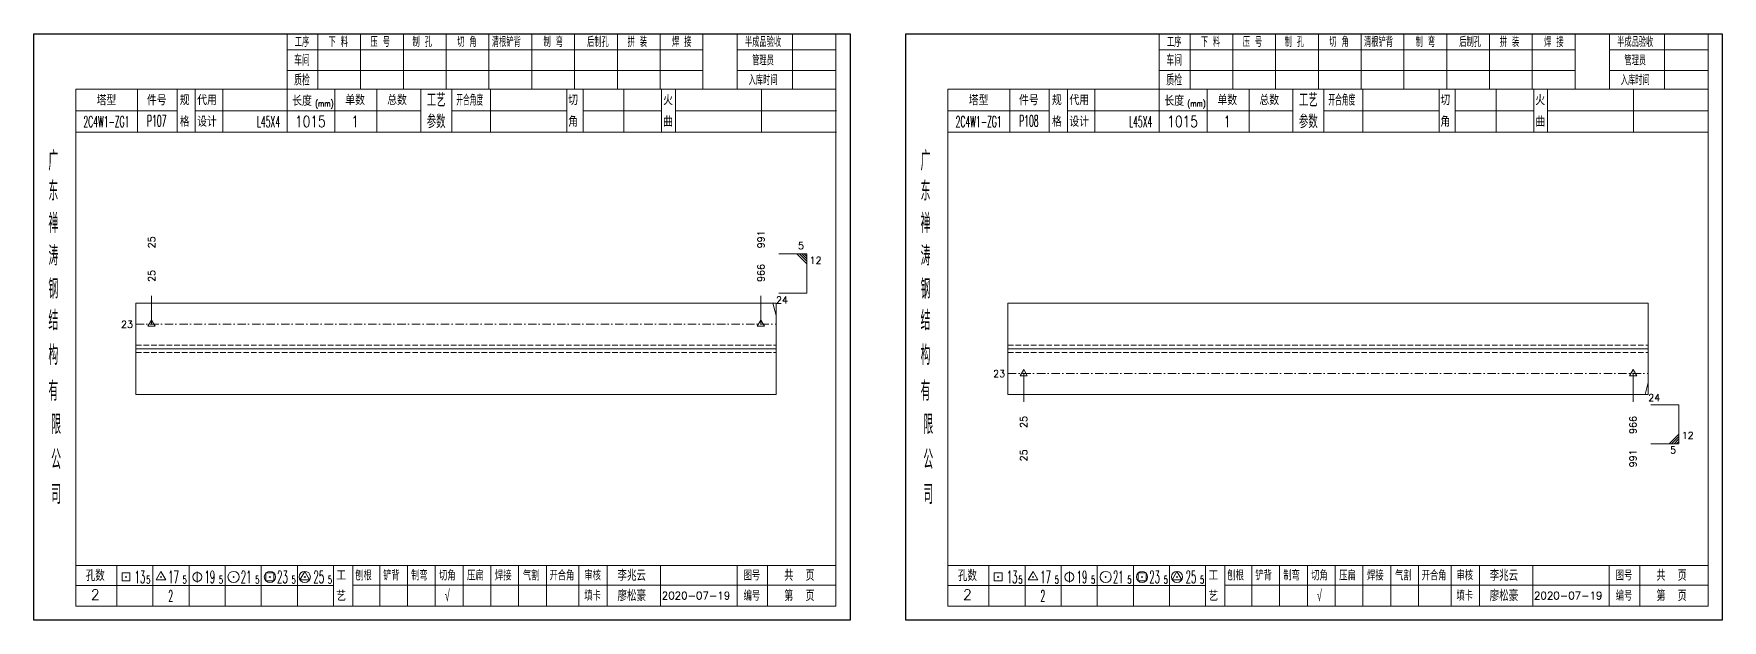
# Model space of a CAD drawing. Extents: x 154981 to 165753, y -86801 to -82885.
# Drawn here: x 157951 to 158555, y -85177 to -84967 of the extents above; entities that cross this region are included whole.
import ezdxf
from ezdxf.enums import TextEntityAlignment as Align

# ---------------------------------------------------------------- set-up
doc = ezdxf.new("R2010")
doc.units = 0
doc.header["$MEASUREMENT"] = 0
doc.linetypes.add('一点画线', pattern=[5.2, 3, -1, 0.2, -1])
doc.linetypes.add('虚线', pattern=[2.75, 2, -0.75])
doc.layers.get('0').update_dxf_attribs({"linetype": 'CONTINUOUS', "lineweight": 25})
for name, color, linetype, lineweight in [('1', 7, 'CONTINUOUS', 25), ('4', 7, 'CONTINUOUS', 25), ('5', 7, 'CONTINUOUS', 25)]:
    doc.layers.add(name, color=color, linetype=linetype, lineweight=lineweight)
doc.styles.get("Standard").update_dxf_attribs({"font": 'simplex.shx', "width": 0.7, "height": 3, "bigfont": 'gbhzfs.shx'})

# ---------------------------------------------------------------- blocks, each defined once
blk = doc.blocks.new('孔17.5')
at = {"layer": '5', "color": 7, "linetype": 'Continuous', "lineweight": 13}
for p, q in [((0, 1), (-0.866, -0.5)), ((-0.1, -0.1), (0.1, 0.1)), ((0.1, -0.1), (-0.1, 0.1)), ((0.866, -0.5), (0, 1)), ((-0.866, -0.5), (0.866, -0.5))]:
    blk.add_line(p, q, dxfattribs=at)
blk = doc.blocks.new('CTJGK')
at = {"color": 6, "linetype": 'Continuous'}
for p, q in [((0, 209.97), (292.13, 209.97)), ((0, 0), (0, 209.97)), ((292.13, 209.97), (292.13, 0)), ((292.13, 0), (0, 0))]:
    blk.add_line(p, q, dxfattribs=at)

msp = doc.modelspace()

# ---------------------------------------------------------------- linework, layer by layer
at = {"color": 7, "linetype": 'Continuous', "lineweight": 13}
for p, q in [((158227.39666, -85045.49383), (158217.39666, -85045.49383)), ((158223.89666, -85045.49383), (158227.39666, -85048.99383)), ((158224.77166, -85045.49383), (158227.39666, -85048.11883)), ((158225.64666, -85045.49383), (158227.39666, -85047.24383)), ((158226.52166, -85045.49383), (158227.39666, -85046.36883)), ((158227.39666, -85059.49383), (158227.39666, -85045.49383)), ((157992.91026, -85070.6605), (157992.91026, -85060.49383)), ((158210.97881, -85070.6605), (158210.97881, -85060.49383)), ((158227.39666, -85059.49383), (158217.39666, -85059.49383)), ((158216.39666, -85067.51605), (158215.26795, -85063.1605)), ((158305.04026, -85088.32717), (158305.04026, -85098.49383)), ((158523.10881, -85088.32717), (158523.10881, -85098.49383)), ((158528.52666, -85091.47161), (158527.39795, -85095.82717)), ((158539.52666, -85099.49383), (158529.52666, -85099.49383)), ((158539.52666, -85099.49383), (158539.52666, -85113.49383)), ((158536.02666, -85113.49383), (158539.52666, -85109.99383)), ((158539.52666, -85113.49383), (158529.52666, -85113.49383)), ((158536.90166, -85113.49383), (158539.52666, -85110.86883)), ((158537.77666, -85113.49383), (158539.52666, -85111.74383)), ((158538.65166, -85113.49383), (158539.52666, -85112.61883))]:
    msp.add_line(p, q, dxfattribs=at)
at = {"color": 7, "linetype": 'Continuous', "lineweight": 18}
for p, q in [((157987.26666, -85063.1605), (157987.26666, -85095.82717)), ((157987.26666, -85063.1605), (158216.39666, -85063.1605)), ((158216.39666, -85063.1605), (158216.39666, -85095.82717)), ((158299.39666, -85063.1605), (158299.39666, -85095.82717)), ((158299.39666, -85063.1605), (158528.52666, -85063.1605)), ((158528.52666, -85063.1605), (158528.52666, -85095.82717)), ((157987.26666, -85079.49383), (158216.39666, -85079.49383)), ((158299.39666, -85079.49383), (158528.52666, -85079.49383))]:
    msp.add_line(p, q, dxfattribs=at)
at = {"color": 1, "linetype": '一点画线', "lineweight": 13}
for p, q in [((157987.26666, -85070.6605), (158216.39666, -85070.6605)), ((158299.39666, -85088.32717), (158528.52666, -85088.32717))]:
    msp.add_line(p, q, dxfattribs=at)
at = {"color": 6, "linetype": '虚线', "lineweight": 18}
for p, q in [((157987.26666, -85078.1605), (158216.39666, -85078.1605)), ((158299.39666, -85078.1605), (158528.52666, -85078.1605)), ((157987.26666, -85080.82717), (158216.39666, -85080.82717)), ((158299.39666, -85080.82717), (158528.52666, -85080.82717))]:
    msp.add_line(p, q, dxfattribs=at)
at = {"layer": '1', "color": 7, "linetype": 'Continuous', "lineweight": 18}
for p, q in [((157987.26666, -85095.82717), (158216.39666, -85095.82717)), ((158299.39666, -85095.82717), (158528.52666, -85095.82717))]:
    msp.add_line(p, q, dxfattribs=at)
at = {"layer": '4', "color": 1, "linetype": 'Continuous', "lineweight": 18}
for p, q in [((157950.76666, -84966.66733), (157950.76666, -85176.63733)), ((158242.89666, -84966.66733), (157950.76666, -84966.66733)), ((158041.39666, -84966.66733), (158041.39666, -84986.50733)), ((158052.42666, -84966.66733), (158052.42666, -84986.52733)), ((158067.73666, -84966.66733), (158067.73666, -84986.52733)), ((158083.05666, -84966.66733), (158083.05666, -84986.52733)), ((158098.36666, -84966.66733), (158098.36666, -84986.52733)), ((158113.67666, -84966.66733), (158113.67666, -84986.52733)), ((158128.98666, -84966.66733), (158128.98666, -84986.52733)), ((158144.30666, -84966.66733), (158144.30666, -84986.52733)), ((158159.61666, -84966.66733), (158159.61666, -84986.52733)), ((158174.92666, -84966.66733), (158174.92666, -84986.52733)), ((158190.23666, -84966.66733), (158190.23666, -84986.50733)), ((158190.23666, -84966.66733), (158190.23666, -84986.52733)), ((158202.51666, -84966.66733), (158202.51666, -84986.52733)), ((158222.26666, -84966.66733), (158222.26666, -84986.52733)), ((158237.84666, -84966.66733), (158237.84666, -84986.52733)), ((158242.89666, -84996.46733), (158242.89666, -84966.66733)), ((158262.89666, -84966.66733), (158262.89666, -85176.63733)), ((158555.02666, -84966.66733), (158262.89666, -84966.66733)), ((158353.52666, -84966.66733), (158353.52666, -84986.50733)), ((158364.55666, -84966.66733), (158364.55666, -84986.52733)), ((158379.86666, -84966.66733), (158379.86666, -84986.52733)), ((158395.18666, -84966.66733), (158395.18666, -84986.52733)), ((158410.49666, -84966.66733), (158410.49666, -84986.52733)), ((158425.80666, -84966.66733), (158425.80666, -84986.52733)), ((158441.11666, -84966.66733), (158441.11666, -84986.52733)), ((158456.43666, -84966.66733), (158456.43666, -84986.52733)), ((158471.74666, -84966.66733), (158471.74666, -84986.52733)), ((158487.05666, -84966.66733), (158487.05666, -84986.52733)), ((158502.36666, -84966.66733), (158502.36666, -84986.50733)), ((158502.36666, -84966.66733), (158502.36666, -84986.52733)), ((158514.64666, -84966.66733), (158514.64666, -84986.52733)), ((158534.39666, -84966.66733), (158534.39666, -84986.52733)), ((158549.97666, -84966.66733), (158549.97666, -84986.52733)), ((158555.02666, -84996.46733), (158555.02666, -84966.66733)), ((158190.23666, -84972.39733), (158041.39666, -84972.39733)), ((158237.84666, -84972.39733), (158202.51666, -84972.39733)), ((158502.36666, -84972.39733), (158353.52666, -84972.39733)), ((158549.97666, -84972.39733), (158514.64666, -84972.39733)), ((158190.23666, -84979.87733), (158041.39666, -84979.87733)), ((158237.84666, -84979.87733), (158202.51666, -84979.87733)), ((158502.36666, -84979.87733), (158353.52666, -84979.87733)), ((158549.97666, -84979.87733), (158514.64666, -84979.87733)), ((157965.77666, -84986.52733), (157965.77666, -85171.58733)), ((158237.84666, -84986.52733), (157965.77666, -84986.52733)), ((157987.89666, -84986.51733), (157987.89666, -85001.93733)), ((158002.04666, -85001.93733), (158002.04666, -84986.52733)), ((158008.54666, -85001.93733), (158008.54666, -84986.52733)), ((158018.41666, -84986.52733), (158018.41666, -85001.93733)), ((158041.39666, -84986.50733), (158041.39666, -85001.93733)), ((158058.51666, -84986.52733), (158058.51666, -85001.93733)), ((158073.56666, -84986.52733), (158073.56666, -85001.93733)), ((158089.26666, -84986.52733), (158089.26666, -85001.93733)), ((158100.32666, -84986.52733), (158100.32666, -85001.93733)), ((158114.27666, -84986.52733), (158114.27666, -85001.93733)), ((158141.57666, -84986.52733), (158141.57666, -85001.93733)), ((158147.33666, -84986.52733), (158147.33666, -85001.93733)), ((158161.95666, -84986.52733), (158161.95666, -85001.93733)), ((158175.41666, -84986.52733), (158175.41666, -85001.93733)), ((158180.40666, -84986.52733), (158180.40666, -85001.93733)), ((158211.14666, -84986.52733), (158211.14666, -85001.93733)), ((158237.84666, -85171.58733), (158237.84666, -84986.52733)), ((158277.90666, -84986.52733), (158277.90666, -85171.58733)), ((158549.97666, -84986.52733), (158277.90666, -84986.52733)), ((158300.02666, -84986.51733), (158300.02666, -85001.93733)), ((158314.17666, -85001.93733), (158314.17666, -84986.52733)), ((158320.67666, -85001.93733), (158320.67666, -84986.52733)), ((158330.54666, -84986.52733), (158330.54666, -85001.93733)), ((158353.52666, -84986.50733), (158353.52666, -85001.93733)), ((158370.64666, -84986.52733), (158370.64666, -85001.93733)), ((158385.69666, -84986.52733), (158385.69666, -85001.93733)), ((158401.39666, -84986.52733), (158401.39666, -85001.93733)), ((158412.45666, -84986.52733), (158412.45666, -85001.93733)), ((158426.40666, -84986.52733), (158426.40666, -85001.93733)), ((158453.70666, -84986.52733), (158453.70666, -85001.93733)), ((158459.46666, -84986.52733), (158459.46666, -85001.93733)), ((158474.08666, -84986.52733), (158474.08666, -85001.93733)), ((158487.54666, -84986.52733), (158487.54666, -85001.93733)), ((158492.53666, -84986.52733), (158492.53666, -85001.93733)), ((158523.27666, -84986.52733), (158523.27666, -85001.93733)), ((158549.97666, -85171.58733), (158549.97666, -84986.52733)), ((158002.04666, -84994.28733), (157965.77666, -84994.28733)), ((158089.26666, -84994.23733), (158008.54666, -84994.23733)), ((158100.32666, -84994.23733), (158141.57666, -84994.23733)), ((158147.33666, -84994.23733), (158175.41666, -84994.23733)), ((158180.40666, -84994.23733), (158238.02666, -84994.23733)), ((158314.17666, -84994.28733), (158277.90666, -84994.28733)), ((158401.39666, -84994.23733), (158320.67666, -84994.23733)), ((158412.45666, -84994.23733), (158453.70666, -84994.23733)), ((158459.46666, -84994.23733), (158487.54666, -84994.23733)), ((158492.53666, -84994.23733), (158550.15666, -84994.23733)), ((158242.89666, -85176.63733), (158242.89666, -84996.46733)), ((158555.02666, -85176.63733), (158555.02666, -84996.46733)), ((158238.02666, -85001.93733), (157965.77666, -85001.93733)), ((158550.15666, -85001.93733), (158277.90666, -85001.93733)), ((157965.77666, -85157.05733), (158237.84666, -85157.05733)), ((157980.46666, -85157.05733), (157980.46666, -85171.58733)), ((157993.39666, -85171.58733), (157993.39666, -85157.05733)), ((158006.32666, -85157.05733), (158006.32666, -85171.58733)), ((158019.24666, -85171.58733), (158019.24666, -85157.05733)), ((158032.17666, -85157.05733), (158032.17666, -85171.58733)), ((158045.10666, -85171.58733), (158045.10666, -85157.05733)), ((158058.02666, -85171.58733), (158058.02666, -85157.05733)), ((158064.89666, -85171.58733), (158064.89666, -85157.05733)), ((158074.55666, -85171.58733), (158074.55666, -85157.05733)), ((158084.49666, -85171.58733), (158084.49666, -85157.05733)), ((158094.43666, -85171.58733), (158094.43666, -85157.05733)), ((158104.38666, -85171.58733), (158104.38666, -85157.05733)), ((158114.32666, -85171.58733), (158114.32666, -85157.05733)), ((158124.26666, -85171.58733), (158124.26666, -85157.05733)), ((158134.21666, -85171.58733), (158134.21666, -85157.05733)), ((158145.85666, -85171.58733), (158145.85666, -85157.05733)), ((158156.00666, -85171.58733), (158156.00666, -85157.05733)), ((158175.06666, -85171.58733), (158175.06666, -85157.05733)), ((158202.44666, -85171.58733), (158202.44666, -85157.05733)), ((158213.40666, -85171.58733), (158213.40666, -85157.05733)), ((158277.90666, -85157.05733), (158549.97666, -85157.05733)), ((158292.59666, -85157.05733), (158292.59666, -85171.58733)), ((158305.52666, -85171.58733), (158305.52666, -85157.05733)), ((158318.45666, -85157.05733), (158318.45666, -85171.58733)), ((158331.37666, -85171.58733), (158331.37666, -85157.05733)), ((158344.30666, -85157.05733), (158344.30666, -85171.58733)), ((158357.23666, -85171.58733), (158357.23666, -85157.05733)), ((158370.15666, -85171.58733), (158370.15666, -85157.05733)), ((158377.02666, -85171.58733), (158377.02666, -85157.05733)), ((158386.68666, -85171.58733), (158386.68666, -85157.05733)), ((158396.62666, -85171.58733), (158396.62666, -85157.05733)), ((158406.56666, -85171.58733), (158406.56666, -85157.05733)), ((158416.51666, -85171.58733), (158416.51666, -85157.05733)), ((158426.45666, -85171.58733), (158426.45666, -85157.05733)), ((158436.39666, -85171.58733), (158436.39666, -85157.05733)), ((158446.34666, -85171.58733), (158446.34666, -85157.05733)), ((158457.98666, -85171.58733), (158457.98666, -85157.05733)), ((158468.13666, -85171.58733), (158468.13666, -85157.05733)), ((158487.19666, -85171.58733), (158487.19666, -85157.05733)), ((158514.57666, -85171.58733), (158514.57666, -85157.05733)), ((158525.53666, -85171.58733), (158525.53666, -85157.05733)), ((158058.02666, -85164.18733), (157965.77666, -85164.18733)), ((158064.85666, -85164.02733), (158237.84666, -85164.02733)), ((158370.15666, -85164.18733), (158277.90666, -85164.18733)), ((158376.98666, -85164.02733), (158549.97666, -85164.02733)), ((157965.77666, -85171.58733), (158237.84666, -85171.58733)), ((158277.90666, -85171.58733), (158549.97666, -85171.58733)), ((157950.76666, -85176.63733), (158242.89666, -85176.63733)), ((158262.89666, -85176.63733), (158555.02666, -85176.63733))]:
    msp.add_line(p, q, dxfattribs=at)
at = {"layer": '4', "color": 7, "linetype": 'Continuous', "lineweight": 13}
for p, q in [((157982.35266, -85162.55133), (157982.35266, -85159.72333)), ((157982.35266, -85159.72333), (157985.18066, -85159.72333)), ((157985.18066, -85162.55133), (157982.35266, -85162.55133)), ((157983.56666, -85161.33733), (157983.96666, -85160.93733)), ((157983.96666, -85161.33733), (157983.56666, -85160.93733)), ((157985.18066, -85159.72333), (157985.18066, -85162.55133)), ((157996.26666, -85159.13733), (157994.53466, -85162.13733)), ((157994.53466, -85162.13733), (157997.99866, -85162.13733)), ((157996.06666, -85161.33733), (157996.46666, -85160.93733)), ((157996.46666, -85161.33733), (157996.06666, -85160.93733)), ((157997.99866, -85162.13733), (157996.26666, -85159.13733)), ((158009.26666, -85159.13733), (158009.26666, -85163.13733)), ((158022.06666, -85161.33733), (158022.46666, -85160.93733)), ((158022.46666, -85161.33733), (158022.06666, -85160.93733)), ((158033.85266, -85162.55133), (158033.85266, -85159.72333)), ((158033.85266, -85159.72333), (158036.68066, -85159.72333)), ((158036.68066, -85162.55133), (158033.85266, -85162.55133)), ((158035.06666, -85161.33733), (158035.46666, -85160.93733)), ((158035.46666, -85161.33733), (158035.06666, -85160.93733)), ((158036.68066, -85159.72333), (158036.68066, -85162.55133)), ((158047.76666, -85159.13733), (158046.03466, -85162.13733)), ((158046.03466, -85162.13733), (158049.49866, -85162.13733)), ((158047.56666, -85161.33733), (158047.96666, -85160.93733)), ((158047.96666, -85161.33733), (158047.56666, -85160.93733)), ((158049.49866, -85162.13733), (158047.76666, -85159.13733)), ((158294.48266, -85162.55133), (158294.48266, -85159.72333)), ((158294.48266, -85159.72333), (158297.31066, -85159.72333)), ((158297.31066, -85162.55133), (158294.48266, -85162.55133)), ((158295.69666, -85161.33733), (158296.09666, -85160.93733)), ((158296.09666, -85161.33733), (158295.69666, -85160.93733)), ((158297.31066, -85159.72333), (158297.31066, -85162.55133)), ((158308.39666, -85159.13733), (158306.66466, -85162.13733)), ((158306.66466, -85162.13733), (158310.12866, -85162.13733)), ((158308.19666, -85161.33733), (158308.59666, -85160.93733)), ((158308.59666, -85161.33733), (158308.19666, -85160.93733)), ((158310.12866, -85162.13733), (158308.39666, -85159.13733)), ((158321.39666, -85159.13733), (158321.39666, -85163.13733)), ((158334.19666, -85161.33733), (158334.59666, -85160.93733)), ((158334.59666, -85161.33733), (158334.19666, -85160.93733)), ((158345.98266, -85162.55133), (158345.98266, -85159.72333)), ((158345.98266, -85159.72333), (158348.81066, -85159.72333)), ((158348.81066, -85162.55133), (158345.98266, -85162.55133)), ((158347.19666, -85161.33733), (158347.59666, -85160.93733)), ((158347.59666, -85161.33733), (158347.19666, -85160.93733)), ((158348.81066, -85159.72333), (158348.81066, -85162.55133)), ((158359.89666, -85159.13733), (158358.16466, -85162.13733)), ((158358.16466, -85162.13733), (158361.62866, -85162.13733)), ((158359.69666, -85161.33733), (158360.09666, -85160.93733)), ((158360.09666, -85161.33733), (158359.69666, -85160.93733)), ((158361.62866, -85162.13733), (158359.89666, -85159.13733))]:
    msp.add_line(p, q, dxfattribs=at)
for centre, radius in [((158009.26666, -85161.13733), 1.6), ((158022.26666, -85161.13733), 2), ((158035.26666, -85161.13733), 2), ((158047.76666, -85161.13733), 2), ((158321.39666, -85161.13733), 1.6), ((158334.39666, -85161.13733), 2), ((158347.39666, -85161.13733), 2), ((158359.89666, -85161.13733), 2)]:
    msp.add_circle(centre, radius, dxfattribs=at)

# ---------------------------------------------------------------- block references
at = {"color": 0, "linetype": 'Continuous'}
for p in [(157950.76666, -85176.63733), (158262.89666, -85176.63733)]:
    msp.add_blockref('CTJGK', p, dxfattribs=at)
at = {"color": 4, "linetype": 'Continuous', "lineweight": 9, "xscale": 1.5, "yscale": 1.5, "zscale": 1.5}
for p in [(157992.91026, -85070.6605), (158210.97881, -85070.6605)]:
    msp.add_blockref('孔17.5', p, dxfattribs=at)
at = {"layer": '1', "color": 4, "linetype": 'Continuous', "lineweight": 9, "xscale": 1.5, "yscale": 1.5, "zscale": 1.5}
for p in [(158305.04026, -85088.32717), (158523.10881, -85088.32717)]:
    msp.add_blockref('孔17.5', p, dxfattribs=at)

# ---------------------------------------------------------------- texts
at = {"color": 7, "linetype": 'Continuous', "lineweight": 13}
for s, p in [('25', (157992.91026, -85043.49383)), ('991', (158210.97881, -85043.49383))]:
    msp.add_text(s, height=2.5, rotation=90, dxfattribs=at).set_placement(p, align=Align.MIDDLE_LEFT)
msp.add_text('5', height=2.5, dxfattribs=at).set_placement((158226.39666, -85044.49383), align=Align.BOTTOM_RIGHT)
at = {"color": 4, "linetype": 'Continuous', "lineweight": 9}
for s, p in [('966', (158210.97881, -85055.49383)), ('25', (157992.91026, -85055.49383))]:
    msp.add_text(s, height=2.5, rotation=90, dxfattribs=at).set_placement(p, align=Align.MIDDLE_LEFT)
at = {"color": 7, "linetype": 'Continuous', "lineweight": 13}
msp.add_text('12', height=2.5, dxfattribs=at).set_placement((158228.39666, -85046.49383), align=Align.TOP_LEFT)
msp.add_text('24', height=2.5, dxfattribs=at).set_placement((158216.39666, -85061.99383), align=Align.MIDDLE_LEFT)
for p in [(157986.26666, -85070.6605), (158298.39666, -85088.32717)]:
    msp.add_text('23', height=2.5, dxfattribs=at).set_placement(p, align=Align.MIDDLE_RIGHT)
msp.add_text('12', height=2.5, dxfattribs=at).set_placement((158540.52666, -85112.49383), align=Align.BOTTOM_LEFT)
msp.add_text('5', height=2.5, dxfattribs=at).set_placement((158538.52666, -85114.49383), align=Align.TOP_RIGHT)
at = {"layer": '1', "color": 7, "linetype": 'Continuous', "lineweight": 13}
msp.add_text('24', height=2.5, dxfattribs=at).set_placement((158528.52666, -85096.99383), align=Align.MIDDLE_LEFT)
at = {"layer": '1', "color": 4, "linetype": 'Continuous', "lineweight": 9}
for s, p in [('25', (158305.04026, -85103.49383)), ('966', (158523.10881, -85103.49383))]:
    msp.add_text(s, height=2.5, rotation=90, dxfattribs=at).set_placement(p, align=Align.MIDDLE_RIGHT)
at = {"layer": '1', "color": 7, "linetype": 'Continuous', "lineweight": 13}
for s, p in [('25', (158305.04026, -85115.49383)), ('991', (158523.10881, -85115.49383))]:
    msp.add_text(s, height=2.5, rotation=90, dxfattribs=at).set_placement(p, align=Align.MIDDLE_RIGHT)
at = {"layer": '4', "color": 1, "linetype": 'Continuous', "lineweight": 25}
for s, height, width, p in [('工序', 3.7, 0.7, (158046.76666, -84969.53733)), ('下 料', 3.7, 0.7, (158059.76666, -84969.53733)), ('压 号', 3.7, 0.7, (158074.76666, -84969.53733)), ('制 孔', 3.7, 0.7, (158089.76666, -84969.53733)), ('切 角', 3.7, 0.7, (158105.76666, -84969.53733)), ('清根铲背 ', 3.7, 0.7, (158120.76666, -84969.53733)), (' 制 弯', 3.7, 0.7, (158135.76666, -84969.53733)), (' 后制孔', 3.7, 0.7, (158151.76666, -84969.53733)), ('拼 装', 3.7, 0.7, (158166.76666, -84969.53733)), (' 焊 接', 3.7, 0.7, (158181.76666, -84969.53733)), ('半成品验收', 3.7, 0.7, (158211.76666, -84969.53733)), ('工序', 3.7, 0.7, (158358.89666, -84969.53733)), ('下 料', 3.7, 0.7, (158371.89666, -84969.53733)), ('压 号', 3.7, 0.7, (158386.89666, -84969.53733)), ('制 孔', 3.7, 0.7, (158401.89666, -84969.53733)), ('切 角', 3.7, 0.7, (158417.89666, -84969.53733)), ('清根铲背 ', 3.7, 0.7, (158432.89666, -84969.53733)), (' 制 弯', 3.7, 0.7, (158447.89666, -84969.53733)), (' 后制孔', 3.7, 0.7, (158463.89666, -84969.53733)), ('拼 装', 3.7, 0.7, (158478.89666, -84969.53733)), (' 焊 接', 3.7, 0.7, (158493.89666, -84969.53733)), ('半成品验收', 3.7, 0.7, (158523.89666, -84969.53733)), ('车间', 4, 0.7, (158046.76666, -84976.13733)), ('管理员', 3.7, 0.7, (158211.76666, -84976.13733)), ('车间', 4, 0.7, (158358.89666, -84976.13733)), ('管理员', 3.7, 0.7, (158523.89666, -84976.13733)), ('质检', 4, 0.7, (158046.76666, -84983.19733)), ('入库时间', 3.7, 0.7, (158211.76666, -84983.19733)), ('质检', 4, 0.7, (158358.89666, -84983.19733)), ('入库时间', 3.7, 0.7, (158523.89666, -84983.19733)), ('工艺', 4.8, 0.7, (158094.76666, -84990.37733)), ('开合角度', 4, 0.6, (158106.76666, -84990.37733)), ('工艺', 4.8, 0.7, (158406.89666, -84990.37733)), ('开合角度', 4, 0.6, (158418.89666, -84990.37733)), ('(mm)', 2.24, 0.7, (158054.76666, -84991.63733)), ('参数', 4.8, 0.7, (158094.76666, -84998.08733)), ('(mm)', 2.24, 0.7, (158366.89666, -84991.63733)), ('参数', 4.8, 0.7, (158406.89666, -84998.08733)), ('2C4W1-ZG1', 4, 0.5, (157976.76666, -84998.11733)), ('P107', 4, 0.5, (157994.76666, -84997.86733)), ('L45X4', 4, 0.5, (158034.76666, -84998.13733)), ('1015', 4, 0.8, (158049.76666, -84998.08733)), ('1', 4, 0.8, (158065.76666, -84998.08733)), ('2C4W1-ZG1', 4, 0.5, (158288.89666, -84998.11733)), ('P108', 4, 0.5, (158306.89666, -84997.86733)), ('L45X4', 4, 0.5, (158346.89666, -84998.13733)), ('1015', 4, 0.8, (158361.89666, -84998.08733)), ('1', 4, 0.8, (158377.89666, -84998.08733)), ('广', 6.96, 0.7, (157957.76666, -85012.16733)), ('广', 6.96, 0.7, (158269.89666, -85012.16733)), ('东', 6.96, 0.7, (157957.76666, -85022.95733)), ('东', 6.96, 0.7, (158269.89666, -85022.95733)), ('禅', 6.96, 0.7, (157957.76666, -85034.54733)), ('禅', 6.96, 0.7, (158269.89666, -85034.54733)), ('涛', 6.96, 0.7, (157957.76666, -85046.14733)), ('涛', 6.96, 0.7, (158269.89666, -85046.14733)), ('钢', 6.96, 0.7, (157957.76666, -85058.03733)), ('钢', 6.96, 0.7, (158269.89666, -85058.03733)), ('结', 6.96, 0.7, (157957.76666, -85069.34733)), ('结', 6.96, 0.7, (158269.89666, -85069.34733)), ('构', 6.96, 0.7, (157957.76666, -85081.72733)), ('构', 6.96, 0.7, (158269.89666, -85081.72733)), ('有', 6.96, 0.7, (157957.76666, -85094.53733)), ('有', 6.96, 0.7, (158269.89666, -85094.53733)), ('限', 6.96, 0.7, (157958.76666, -85106.53733)), ('限', 6.96, 0.7, (158270.89666, -85106.53733)), ('公', 6.96, 0.7, (157958.76666, -85119.07733)), ('公', 6.96, 0.7, (158270.89666, -85119.07733)), ('司', 6.96, 0.7, (157958.76666, -85131.55733)), ('司', 6.96, 0.7, (158270.89666, -85131.55733)), ('刨根', 3.7, 0.8, (158068.76666, -85160.53733)), ('铲背', 3.7, 0.8, (158078.76666, -85160.53733)), ('制弯', 3.7, 0.8, (158088.76666, -85160.53733)), ('切角', 3.7, 0.8, (158098.76666, -85160.53733)), ('压扁', 3.7, 0.8, (158108.76666, -85160.53733)), ('焊接', 3.7, 0.8, (158118.76666, -85160.53733)), ('气割', 3.7, 0.8, (158128.76666, -85160.53733)), ('开合角', 3.7, 0.8, (158139.76666, -85160.53733)), ('审核', 3.7, 0.8, (158150.76666, -85160.53733)), ('共  页', 4, 0.8, (158224.76666, -85160.53733)), ('刨根', 3.7, 0.8, (158380.89666, -85160.53733)), ('铲背', 3.7, 0.8, (158390.89666, -85160.53733)), ('制弯', 3.7, 0.8, (158400.89666, -85160.53733)), ('切角', 3.7, 0.8, (158410.89666, -85160.53733)), ('压扁', 3.7, 0.8, (158420.89666, -85160.53733)), ('焊接', 3.7, 0.8, (158430.89666, -85160.53733)), ('气割', 3.7, 0.8, (158440.89666, -85160.53733)), ('开合角', 3.7, 0.8, (158451.89666, -85160.53733)), ('审核', 3.7, 0.8, (158462.89666, -85160.53733)), ('共  页', 4, 0.8, (158536.89666, -85160.53733)), ('13', 4.47, 0.5, (157988.76666, -85161.13733)), ('5', 2.68, 0.6, (157991.76666, -85162.13733)), ('17', 4.47, 0.5, (158000.76666, -85161.13733)), ('5', 2.68, 0.6, (158004.76666, -85162.13733)), ('19', 4.47, 0.5, (158013.76666, -85161.13733)), ('5', 2.68, 0.6, (158017.76666, -85162.13733)), ('21', 4.47, 0.5, (158026.76666, -85161.13733)), ('5', 2.68, 0.6, (158030.76666, -85162.13733)), ('23', 4.47, 0.5, (158039.76666, -85161.13733)), ('5', 2.68, 0.6, (158043.76666, -85162.13733)), ('25', 4.47, 0.5, (158052.76666, -85161.13733)), ('5', 2.68, 0.6, (158056.76666, -85162.13733)), ('图号', 3.7, 0.8, (158207.76666, -85160.53733)), ('13', 4.47, 0.5, (158300.89666, -85161.13733)), ('5', 2.68, 0.6, (158303.89666, -85162.13733)), ('17', 4.47, 0.5, (158312.89666, -85161.13733)), ('5', 2.68, 0.6, (158316.89666, -85162.13733)), ('19', 4.47, 0.5, (158325.89666, -85161.13733)), ('5', 2.68, 0.6, (158329.89666, -85162.13733)), ('21', 4.47, 0.5, (158338.89666, -85161.13733)), ('5', 2.68, 0.6, (158342.89666, -85162.13733)), ('23', 4.47, 0.5, (158351.89666, -85161.13733)), ('5', 2.68, 0.6, (158355.89666, -85162.13733)), ('25', 4.47, 0.5, (158364.89666, -85161.13733)), ('5', 2.68, 0.6, (158368.89666, -85162.13733)), ('图号', 3.7, 0.8, (158519.89666, -85160.53733)), ('2', 4, 0.5, (157999.76666, -85167.88733)), ('√', 4, 0.6, (158098.76666, -85167.80733)), ('填卡', 3.7, 0.8, (158150.76666, -85167.80733)), ('编号', 3.7, 0.8, (158207.76666, -85167.80733)), ('第  页', 4, 0.8, (158224.76666, -85167.80733)), ('2', 4, 0.5, (158311.89666, -85167.88733)), ('√', 4, 0.6, (158410.89666, -85167.80733)), ('填卡', 3.7, 0.8, (158462.89666, -85167.80733)), ('编号', 3.7, 0.8, (158519.89666, -85167.80733)), ('第  页', 4, 0.8, (158536.89666, -85167.80733))]:
    msp.add_text(s, height=height, dxfattribs=dict(at, width=width)).set_placement(p, align=Align.MIDDLE_CENTER)
for s, height, p in [('塔型', 3.7, (157976.76666, -84990.40733)), ('件号', 3.7, (157994.76666, -84990.40733)), ('规', 3.7, (158004.76666, -84990.37733)), ('代用', 3.7, (158012.76666, -84990.37733)), ('长度', 3.7, (158046.76666, -84990.63733)), ('单数', 3.7, (158065.76666, -84990.37733)), ('总数', 3.7, (158080.76666, -84990.37733)), ('切', 3.7, (158143.76666, -84990.37733)), ('火', 3.7, (158177.76666, -84990.37733)), ('塔型', 3.7, (158288.89666, -84990.40733)), ('件号', 3.7, (158306.89666, -84990.40733)), ('规', 3.7, (158316.89666, -84990.37733)), ('代用', 3.7, (158324.89666, -84990.37733)), ('长度', 3.7, (158358.89666, -84990.63733)), ('单数', 3.7, (158377.89666, -84990.37733)), ('总数', 3.7, (158392.89666, -84990.37733)), ('切', 3.7, (158455.89666, -84990.37733)), ('火', 3.7, (158489.89666, -84990.37733)), ('格', 3.7, (158004.76666, -84998.08733)), ('设计', 3.7, (158012.76666, -84998.08733)), ('角', 3.7, (158143.76666, -84998.08733)), ('曲', 3.7, (158177.76666, -84998.08733)), ('格', 3.7, (158316.89666, -84998.08733)), ('设计', 3.7, (158324.89666, -84998.08733)), ('角', 3.7, (158455.89666, -84998.08733)), ('曲', 3.7, (158489.89666, -84998.08733)), ('孔数', 4, (157972.76666, -85160.61733)), ('李兆云', 4, (158164.76666, -85160.53733)), ('孔数', 4, (158284.89666, -85160.61733)), ('李兆云', 4, (158476.89666, -85160.53733)), ('工', 3.7, (158060.76666, -85160.53733)), ('工', 3.7, (158372.89666, -85160.53733)), ('2', 3.7, (157972.76666, -85167.44733)), ('艺', 3.7, (158060.76666, -85167.88733)), ('廖松豪', 4, (158164.76666, -85167.80733)), ('2020-07-19', 2.7, (158187.76666, -85167.80733)), ('2', 3.7, (158284.89666, -85167.44733)), ('艺', 3.7, (158372.89666, -85167.88733)), ('廖松豪', 4, (158476.89666, -85167.80733)), ('2020-07-19', 2.7, (158499.89666, -85167.80733))]:
    msp.add_text(s, height=height, dxfattribs=at).set_placement(p, align=Align.MIDDLE_CENTER)

doc.saveas('drawing.dxf')
